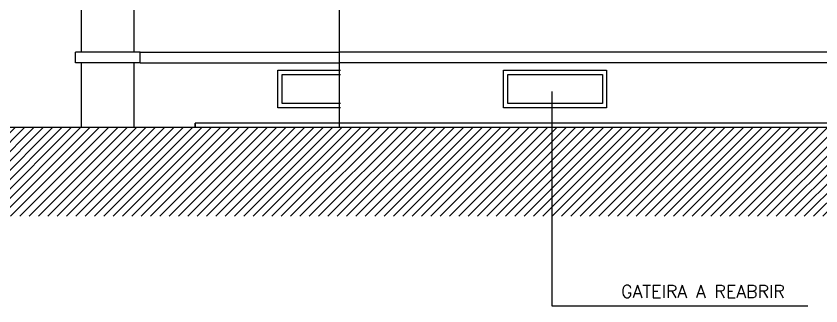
# Model space of a CAD drawing. Extents: x -1098 to 3016, y -832 to 644.
# Drawn here: x -901.8 to -764.6, y -439.2 to -389.8 of the extents above; entities that cross this region are included whole.
import ezdxf

# ---------------------------------------------------------------- set-up
doc = ezdxf.new("R2010")
doc.units = 0
doc.header["$MEASUREMENT"] = 0
for name, color, linetype in [('ESQUADRIAS', 2, 'CONTINUOUS'), ('HACHURA', 1, 'CONTINUOUS'), ('PAREDES', 7, 'CONTINUOUS'), ('PISO', 1, 'CONTINUOUS'), ('TERRA', 7, 'CONTINUOUS'), ('VARANDA', 1, 'CONTINUOUS')]:
    doc.layers.add(name, color=color, linetype=linetype)
doc.styles.add('ROMANS', font='romans')
doc.dimstyles.new('ISO-25', dxfattribs={"dimtxt": 10, "dimasz": 3.5, "dimexe": 1.25, "dimexo": 15, "dimgap": 5, "dimtad": 1, "dimdec": 1, "dimtxsty": 'STANDARD', "dimblk": 'DOT', "dimcen": 2.5, "dimclrd": 1, "dimclre": 1, "dimclrt": 2, "dimazin": 3, "dimtfac": 1, "dimtdec": 1, "dimtmove": 0, "dimatfit": 3})

msp = doc.modelspace()

# ---------------------------------------------------------------- hatches: boundary and pattern name
at = {"layer": 'HACHURA'}
h = msp.add_hatch(dxfattribs=at)
h.set_pattern_fill('ANSI31', color=256, scale=9, style=0)
h.set_pattern_definition([(45, (-18728.5157, -3840.1443), (-0.79549513, 0.79549513), [])])
h.paths.add_polyline_path([(-920.434, -408.83), (-920.434, -423.946), (-558.769, -423.946), (-558.769, -408.83)])

# ---------------------------------------------------------------- linework, layer by layer
at = {"layer": 'ESQUADRIAS', "color": 4}
for points in [[(-890.622, -395.97), (-890.622, -378.17)], [(-881.622, -395.97), (-881.622, -378.17)], [(-891.622, -397.77), (-891.622, -395.97)], [(-880.622, -397.77), (-880.622, -395.97)], [(-890.622, -408.83), (-890.622, -397.77)], [(-881.622, -408.83), (-881.622, -397.77)]]:
    msp.add_lwpolyline(points, dxfattribs=at)
at = {"layer": 'ESQUADRIAS', "color": 1}
for points in [[(-846.48, -405.433), (-857.145, -405.433), (-857.145, -399.04), (-846.48, -399.04)], [(-846.48, -404.733), (-856.445, -404.733), (-856.445, -399.74), (-846.48, -399.74)]]:
    msp.add_lwpolyline(points, dxfattribs=at)
at = {"layer": 'ESQUADRIAS'}
for points in [[(-818.704, -399.04), (-801.163, -399.04), (-801.163, -405.433), (-818.704, -405.433)], [(-818.004, -399.74), (-801.863, -399.74), (-801.863, -404.733), (-818.004, -404.733)]]:
    msp.add_lwpolyline(points, close=True, dxfattribs=at)
at = {"layer": 'PAREDES'}
msp.add_lwpolyline([(-846.642, -408.83), (-846.642, -379.87)], dxfattribs=at)
at = {"layer": 'PISO'}
for points in [[(-871.242, -408.83), (-871.242, -408.07)], [(-871.242, -408.07), (-871.242, -408.83)], [(-846.642, -408.07), (-871.242, -408.07)], [(-636.282, -408.07), (-846.642, -408.07)]]:
    msp.add_lwpolyline(points, dxfattribs=at)
at = {"layer": 'TERRA'}
msp.add_lwpolyline([(-559.014, -408.83), (-920.434, -408.83)], dxfattribs=at)
at = {"layer": 'VARANDA', "color": 2}
for points in [[(-880.622, -395.97), (-891.622, -395.97)], [(-880.622, -395.97), (-846.642, -395.97)], [(-683.042, -395.97), (-846.642, -395.97)], [(-880.622, -397.77), (-891.622, -397.77)], [(-880.622, -397.77), (-846.642, -397.77)], [(-683.042, -397.77), (-846.642, -397.77)]]:
    msp.add_lwpolyline(points, dxfattribs=at)

# ---------------------------------------------------------------- texts
at = {"layer": 'ESQUADRIAS', "color": 2, "style": 'ROMANS'}
msp.add_text('GATEIRA A REABRIR', height=2.17, dxfattribs=at).set_placement((-798.678, -437.846))

# ---------------------------------------------------------------- leaders
at = {"layer": 'ESQUADRIAS', "color": 1}
msp.add_leader([(-810.477, -402.669), (-810.477, -439.232), (-766.884, -439.232)], dimstyle='ISO-25', override={"dimscale": 0.2, "dimgap": 5, "dimtad": 0, "dimlfac": 5}, dxfattribs=at)

doc.saveas('drawing.dxf')
